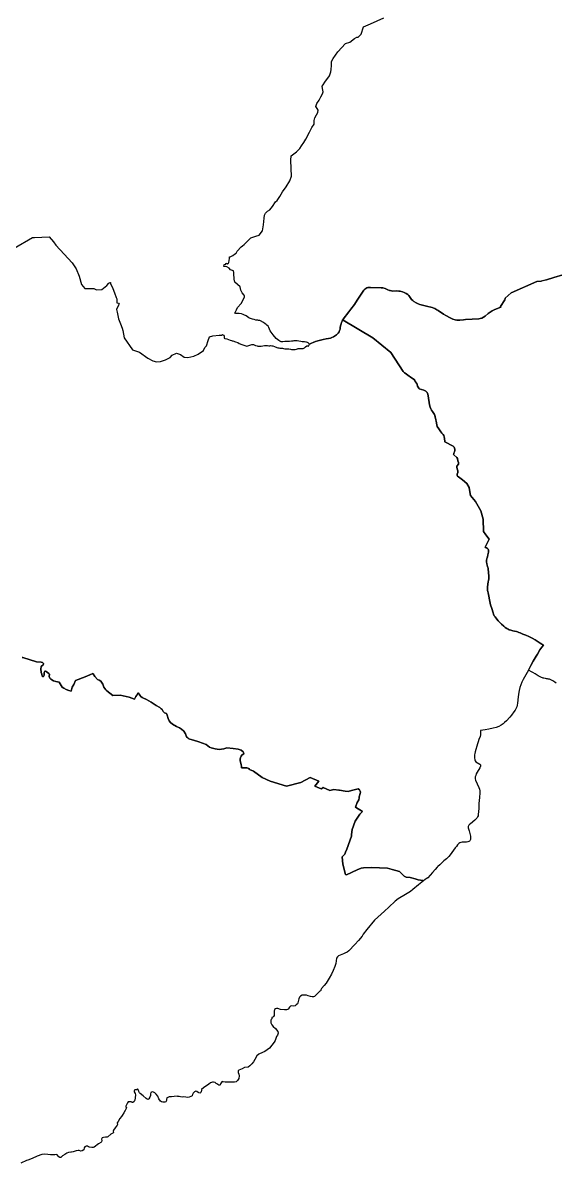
# Model space of a CAD drawing. Header units: metres. Extents: x 245125 to 394351, y 270578 to 4233311.
# Drawn here: x 294904 to 297897, y 4160381 to 4166793 of the extents above; entities that cross this region are included whole.
import ezdxf
from ezdxf.lldxf.tags import DXFTag

# ---------------------------------------------------------------- set-up
doc = ezdxf.new("R2010")
doc.units = ezdxf.units.M
doc.layers.add('ASTOTA', color=7, linetype='Continuous')
tags = doc.linetypes.add('HIDDEN', pattern=[0.375, 0.25, -0.125]).pattern_tags.tags
tags[6:7] = [DXFTag(74, 4), DXFTag(75, 0), DXFTag(340, '0'), DXFTag(46, 1.0), DXFTag(50, 0.0), DXFTag(44, 0.0), DXFTag(45, 0.0)]
tags[4:5] = [DXFTag(74, 4), DXFTag(75, 0), DXFTag(340, '0'), DXFTag(46, 1.0), DXFTag(50, 0.0), DXFTag(44, 0.0), DXFTag(45, 0.0)]

msp = doc.modelspace()

# ---------------------------------------------------------------- linework, layer by layer
at = {"layer": 'ASTOTA', "color": 253, "linetype": 'HIDDEN', "ltscale": 300}
for points in [[(297939, 4165374.9), (297889, 4165360.7), (297847.7, 4165348), (297817.3, 4165340.2), (297793.9, 4165338.3), (297649.9, 4165274.3), (297615, 4165244.3), (297613.8, 4165234.7), (297588.8, 4165197.3), (297590.5, 4165193.2), (297566.2, 4165184.3), (297552.8, 4165179.1), (297543, 4165174), (297531.1, 4165166.5), (297520.2, 4165158.8), (297502.3, 4165144.2), (297483.5, 4165132.7), (297474.8, 4165129.3), (297467.9, 4165127.9), (297391.4, 4165123.9), (297381.4, 4165123.5), (297360.6, 4165120.7), (297350.8, 4165119.9), (297343.2, 4165120.3), (297333.8, 4165122.2), (297321.7, 4165126.2), (297307, 4165133), (297282.6, 4165147.6), (297269, 4165155.1), (297260.5, 4165159.6), (297251.2, 4165166.1), (297239.2, 4165174.8), (297231.6, 4165179.6), (297226.3, 4165182.9), (297220.7, 4165186), (297214.4, 4165188.3), (297204.2, 4165191.5), (297172.6, 4165199.9), (297151.1, 4165205.6), (297135.1, 4165209.6), (297125.9, 4165213), (297115.4, 4165218.2), (297102.3, 4165226), (297096, 4165230.9), (297088.6, 4165237.8), (297084.5, 4165242.6), (297074.1, 4165258.6), (297067.7, 4165264.7), (297058.8, 4165271.6), (297047.8, 4165276.8), (297038.5, 4165280.1), (297025.3, 4165283.1), (297016.8, 4165284.4), (297007.2, 4165285), (296984.5, 4165284.5), (296976.9, 4165285.2), (296969.7, 4165286.7), (296964.4, 4165288.3), (296955.1, 4165291.6), (296940.3, 4165298), (296928.1, 4165301.8), (296917.4, 4165303), (296858.4, 4165305), (296851, 4165304.7), (296843.1, 4165303.6), (296837.1, 4165301.7), (296831.6, 4165299.1), (296825.7, 4165294.7), (296820.5, 4165290.2), (296791.1, 4165244.2), (296784, 4165234.1), (296767.5, 4165208.8), (296748.4, 4165182.9), (296736.8, 4165167.7), (296704.8, 4165127), (296701.4, 4165121.9), (296698.4, 4165115.5), (296695.6, 4165107.9), (296693.2, 4165099.9), (296691.3, 4165093.8), (296690.1, 4165088.9), (296688.5, 4165078.7), (296686.9, 4165070), (296684.6, 4165061.9), (296681.2, 4165054.5), (296677.2, 4165048.4), (296673, 4165043.9), (296668, 4165038.9), (296661, 4165033.9), (296650.8, 4165027.9), (296641.4, 4165023.1), (296632.6, 4165019.6), (296622.2, 4165017.3), (296608.8, 4165015), (296591.8, 4165011.9), (296576.5, 4165008.7), (296562.2, 4165004.7), (296548.6, 4165000.2), (296535.3, 4164995.3), (296526.7, 4164991.8), (296516, 4164985.4), (296513.8, 4164988.3), (296510.4, 4164990.8), (296507.7, 4164992.7), (296504.4, 4164994.4), (296499, 4164996.2), (296494, 4164997), (296486.6, 4164998.4), (296474.2, 4164999.8), (296466.7, 4165000.9), (296455.4, 4165002.9), (296445.8, 4165004.4), (296438.8, 4165005), (296432.5, 4165005.3), (296428, 4165004.7), (296422.5, 4165003.6), (296414.7, 4165002.4), (296402, 4165001.2), (296394.7, 4165000.8), (296387, 4165000.7), (296376.5, 4165000.4), (296365.1, 4164999.1), (296358.3, 4164999), (296355.7, 4164999.4), (296352.5, 4165000.3), (296349.1, 4165002.1), (296342, 4165006.6), (296327.8, 4165017.9), (296310.2, 4165038.6), (296304.7, 4165046.3), (296295, 4165061.3), (296286.1, 4165079.8), (296282.3, 4165086.2), (296276.3, 4165092.5), (296271.1, 4165097.1), (296266.1, 4165101), (296256.4, 4165107.6), (296239.8, 4165116.6), (296235.6, 4165118.2), (296232.3, 4165118.9), (296228.9, 4165119.4), (296224.1, 4165120.2), (296213.3, 4165121.6), (296203.4, 4165123.7), (296195, 4165125.8), (296189.5, 4165127.6), (296183.2, 4165129.7), (296178.8, 4165131.5), (296174.8, 4165133.7), (296159.4, 4165144.5), (296154.9, 4165147.3), (296150.3, 4165149.6), (296142.8, 4165152.7), (296133.3, 4165156.4), (296119.3, 4165159.1), (296101.9, 4165157.7), (296094.9, 4165159.8), (296096.1, 4165162.3), (296096.6, 4165163.3), (296104.3, 4165179.5), (296110.5, 4165192.4), (296130.9, 4165214.6), (296144.2, 4165238.8), (296150.6, 4165251.9), (296150.8, 4165257.3), (296147.2, 4165261.2), (296136.7, 4165275.2), (296129.1, 4165289.1), (296125.1, 4165307.3), (296095.2, 4165333.7), (296092.2, 4165350.6), (296089.5, 4165383.4), (296089.1, 4165388), (296087.6, 4165398), (296070.8, 4165403.1), (296064, 4165413.2), (296050.4, 4165420.8), (296033.2, 4165423.2), (296036.2, 4165432.9), (296042.7, 4165434.6), (296046.4, 4165439.4), (296049.8, 4165440.6), (296051.3, 4165438.5), (296053.8, 4165438), (296057, 4165438.4), (296059.7, 4165441.5), (296061.2, 4165445.7), (296063.4, 4165456.4), (296065.6, 4165468.2), (296065.9, 4165477.2), (296069.4, 4165477.1), (296084.1, 4165484), (296093, 4165492.4), (296103.5, 4165496.6), (296108.8, 4165509.4), (296130.5, 4165532.2), (296139.2, 4165539.5), (296147.9, 4165546.7), (296185.2, 4165583.4), (296214, 4165593.8), (296232.3, 4165599.1), (296251.9, 4165622.8), (296256.4, 4165657.3), (296261.2, 4165694.9), (296262.5, 4165710.4), (296267.1, 4165722.3), (296279.8, 4165732.8), (296293, 4165740.4), (296307.5, 4165759.5), (296323.7, 4165785.7), (296332.9, 4165793.6), (296348.6, 4165815.3), (296362.7, 4165842.6), (296383.9, 4165870.6), (296404.3, 4165903.4), (296413.4, 4165929.6), (296412.8, 4165972.8), (296410, 4166019.8), (296412.8, 4166045.5), (296442.4, 4166067), (296460.2, 4166086.3), (296470.9, 4166101.3), (296484.1, 4166119.3), (296495.4, 4166139), (296516.2, 4166177.9), (296529.3, 4166204.3), (296542.3, 4166223.2), (296541, 4166243.1), (296545.3, 4166258), (296555, 4166275.8), (296561.5, 4166287.8), (296564.1, 4166301.3), (296557.9, 4166311.4), (296550.7, 4166321.5), (296556.9, 4166338.5), (296570.4, 4166357), (296578.9, 4166377.2), (296587.5, 4166392.7), (296592.4, 4166405.4), (296587.6, 4166422.7), (296587.2, 4166436.4), (296592.3, 4166444.2), (296601.4, 4166459.4), (296627, 4166494), (296635, 4166516), (296637.7, 4166530), (296639, 4166552.6), (296639.9, 4166574.2), (296647.5, 4166592.2), (296674.5, 4166629.7), (296717, 4166675.5), (296742.5, 4166684), (296767.4, 4166705), (296781.7, 4166711.5), (296789.8, 4166711.2), (296806, 4166728), (296819.6, 4166769.4), (296858.4, 4166787.3), (296934.1, 4166820.3)], [(294854.8, 4165525.9), (294957.4, 4165585.4), (294970, 4165585.8), (295051, 4165588.9), (295076.1, 4165560.3), (295088.5, 4165542.2), (295135.9, 4165492.5), (295182, 4165442.3), (295203.1, 4165409.9), (295221, 4165367.5), (295232.7, 4165322.1), (295253.2, 4165299.2), (295303.3, 4165298.1), (295317.5, 4165292.2), (295348.5, 4165293.2), (295375.9, 4165316.3), (295387.3, 4165328.9), (295394.9, 4165332.2), (295396.9, 4165332.1), (295396.9, 4165331.5), (295397, 4165327.2), (295408.8, 4165299.3), (295418.8, 4165274.5), (295428.4, 4165248.6), (295431.3, 4165240.6), (295432.8, 4165230.6), (295432.8, 4165225.4), (295432, 4165219), (295434, 4165218.4), (295442, 4165216.1), (295445.3, 4165211.4), (295445.9, 4165210.8), (295444.3, 4165209.5), (295429.6, 4165180), (295433.3, 4165166.7), (295441.1, 4165128.5), (295452.8, 4165099.4), (295462.8, 4165075.9), (295465.9, 4165062.5), (295472.8, 4165021.9), (295520.6, 4164954.6), (295560.5, 4164941.5), (295607.4, 4164907.8), (295634.3, 4164892.4), (295654.5, 4164886.9), (295677.6, 4164888.7), (295706, 4164896.9), (295731.2, 4164911.2), (295743.9, 4164924.6), (295768, 4164935.5), (295789.3, 4164927.4), (295810.4, 4164913.7), (295832, 4164911.2), (295864.2, 4164918.2), (295890, 4164929.8), (295919.5, 4164950.1), (295927, 4164966.5), (295935.7, 4164976.6), (295946.3, 4165007.1), (295952.6, 4165027.1), (295972.2, 4165032.9), (296008.2, 4165035.6), (296021.3, 4165035.9), (296025.9, 4165040), (296028.9, 4165038.6), (296033.4, 4165036.5), (296033, 4165034.3), (296034.7, 4165033), (296035.9, 4165029.6), (296035.2, 4165025.7), (296035.2, 4165020.5), (296038.6, 4165018), (296049.9, 4165016.4), (296059.7, 4165012), (296068.9, 4165007.6), (296076, 4165006.4), (296080.6, 4165005), (296084, 4165004), (296100, 4164999.3), (296111.8, 4164995.6), (296120.4, 4164989.6), (296134.9, 4164983.2), (296151, 4164978.3), (296163.8, 4164975.5), (296174.8, 4164978.5), (296180.5, 4164980.7), (296186.3, 4164982.4), (296191.2, 4164983.5), (296195.2, 4164983.8), (296199.7, 4164983.4), (296203.6, 4164982.5), (296207.3, 4164981.1), (296211.7, 4164979), (296220.8, 4164975.8), (296224.2, 4164974.7), (296228.5, 4164973.9), (296234.7, 4164974), (296243.8, 4164975.3), (296252.5, 4164976), (296262, 4164978.2), (296267.3, 4164978.8), (296272.7, 4164978.8), (296278.9, 4164978.3), (296287, 4164977.2), (296291.9, 4164977.2), (296297, 4164977.6), (296303, 4164977.2), (296310.1, 4164975.7), (296319.3, 4164972.5), (296331.3, 4164968), (296337.4, 4164965.6), (296342.7, 4164964.4), (296348.6, 4164963.3), (296356.9, 4164962.8), (296364.2, 4164962.7), (296368.5, 4164962.2), (296377.1, 4164960.5), (296381, 4164960.1), (296390.2, 4164959.8), (296400, 4164959.1), (296407.8, 4164957.9), (296414.9, 4164956.4), (296418.9, 4164955.5), (296422.8, 4164955), (296426.9, 4164955.5), (296435.2, 4164956.6), (296442.4, 4164958.6), (296447.2, 4164960.1), (296451.7, 4164961.4), (296456.5, 4164961.5), (296470.5, 4164961.5), (296475, 4164961.6), (296479.2, 4164962.2), (296482.9, 4164964.2), (296486.5, 4164966.1), (296493.4, 4164970.9), (296500.2, 4164976.1), (296502.5, 4164977.4), (296506.2, 4164976.4), (296509.1, 4164975.4), (296513.5, 4164982.6), (296516, 4164985.4), (296526.7, 4164991.8), (296535.3, 4164995.3), (296548.6, 4165000.2), (296562.2, 4165004.7), (296576.5, 4165008.7), (296591.8, 4165011.9), (296608.8, 4165015), (296622.2, 4165017.3), (296632.6, 4165019.6), (296641.4, 4165023.1), (296650.8, 4165027.9), (296661, 4165033.9), (296668, 4165038.9), (296673, 4165043.9), (296677.2, 4165048.4), (296681.2, 4165054.5), (296684.6, 4165061.9), (296686.9, 4165070), (296688.5, 4165078.7), (296690.1, 4165088.9), (296691.3, 4165093.8), (296693.2, 4165099.9), (296695.6, 4165107.9), (296698.4, 4165115.5), (296701.4, 4165121.9), (296704.7, 4165120), (296871.8, 4165021.5), (296971.9, 4164939.6), (297042.1, 4164831.4), (297049.9, 4164824.3), (297058.2, 4164818.6), (297060.3, 4164817.1), (297068.3, 4164812.5), (297088.7, 4164797.4), (297103, 4164787.3), (297106.8, 4164782.2), (297109.8, 4164776.7), (297118.2, 4164764.9), (297120.2, 4164761.5), (297120.7, 4164759), (297121.2, 4164755.5), (297121.9, 4164752.6), (297123.1, 4164749.7), (297125.9, 4164745), (297129.8, 4164739.4), (297130.2, 4164737.3), (297130.6, 4164735.8), (297131.7, 4164735.5), (297158.2, 4164727.1), (297169.8, 4164721.2), (297177.1, 4164714.3), (297181, 4164705.7), (297182.3, 4164695.7), (297190.5, 4164645), (297193.6, 4164631.5), (297197.1, 4164621.4), (297200.8, 4164614.3), (297207.2, 4164607.2), (297217.8, 4164589.9), (297219.3, 4164586.1), (297222.4, 4164578), (297226.3, 4164560.3), (297227.4, 4164552.5), (297230.3, 4164532.4), (297233.6, 4164522.4), (297241.7, 4164510.2), (297254.3, 4164492.6), (297258.9, 4164486.1), (297263.9, 4164481.4), (297267.3, 4164477.3), (297269.8, 4164472.1), (297272.2, 4164464.6), (297274.3, 4164454.8), (297275.3, 4164439), (297276.5, 4164437), (297322.2, 4164412.6), (297324.9, 4164411.2), (297328.7, 4164406.3), (297330.7, 4164401.2), (297332.2, 4164395.5), (297332.5, 4164388.6), (297331, 4164381.4), (297329.3, 4164376.3), (297327.6, 4164372.5), (297326, 4164368.9), (297325.6, 4164366.5), (297326.6, 4164363.3), (297344, 4164348.5), (297347, 4164342.8), (297349.5, 4164330.9), (297353.4, 4164320.7), (297353.8, 4164315.7), (297352.2, 4164311.4), (297343.9, 4164299.2), (297342.8, 4164293.5), (297344.6, 4164285.8), (297350, 4164273), (297349.9, 4164264.1), (297345.1, 4164254.5), (297344.6, 4164249), (297347.2, 4164242.9), (297353, 4164239.1), (297376.1, 4164223.9), (297400.6, 4164201.9), (297413.4, 4164180), (297416, 4164155.8), (297420.2, 4164135.7), (297448.2, 4164100.5), (297479.1, 4164049.7), (297491.9, 4164002.9), (297493.2, 4163932.3), (297505.8, 4163913.4), (297526.2, 4163888.9), (297503.6, 4163845.5), (297503.2, 4163844.5), (297502.7, 4163843.4), (297509.9, 4163840.4), (297516.1, 4163836.7), (297519, 4163834.2), (297521, 4163830.4), (297521.7, 4163826.8), (297521.9, 4163823.6), (297521.3, 4163816.9), (297518.7, 4163801.3), (297515.9, 4163791), (297513.9, 4163784), (297513, 4163780.6), (297512, 4163776.7), (297511.2, 4163772.5), (297511, 4163770.3), (297510.8, 4163765.3), (297510.9, 4163760.7), (297511.2, 4163758), (297511.6, 4163755), (297512.9, 4163750.4), (297514.6, 4163743.6), (297516.6, 4163736.5), (297518.1, 4163730.5), (297519.1, 4163725.7), (297520.6, 4163718.1), (297521.6, 4163708.5), (297522.4, 4163698.6), (297522.9, 4163684.7), (297523.1, 4163672.4), (297522.9, 4163665), (297522.2, 4163658.6), (297520.5, 4163648.2), (297518.5, 4163637.8), (297517.1, 4163631.6), (297516.4, 4163626.1), (297515.8, 4163619.9), (297515.8, 4163615.4), (297516.2, 4163610.7), (297516.9, 4163601.9), (297517.7, 4163596.1), (297519.1, 4163587.5), (297531.6, 4163530.4), (297533.7, 4163520.4), (297539.8, 4163500.1), (297547.5, 4163474.9), (297550.6, 4163467.4), (297554.3, 4163459.1), (297558.8, 4163452.7), (297567.7, 4163440.1), (297576.8, 4163430), (297586.9, 4163419.5), (297595.5, 4163411.1), (297607, 4163400.9), (297616, 4163393.6), (297624, 4163388.2), (297632, 4163383.6), (297638.2, 4163380.7), (297647.3, 4163377.7), (297658.5, 4163375), (297668.2, 4163372.7), (297678.3, 4163369.8), (297684.3, 4163367.9), (297691.7, 4163365.5), (297699.7, 4163362.7), (297707.1, 4163359.6), (297715.4, 4163356), (297731.2, 4163349.1), (297748.4, 4163341.7), (297766.8, 4163332.2), (297783.5, 4163323.1), (297801.5, 4163312.4), (297812.1, 4163305.8), (297821.2, 4163299.8), (297826.5, 4163296.1), (297830.2, 4163293.6), (297821.4, 4163282.3), (297810.8, 4163267), (297796.4, 4163243.7), (297788.9, 4163230.9), (297773.3, 4163203.6), (297759.2, 4163178.8), (297745.8, 4163153.8), (297723.1, 4163113.5), (297715.7, 4163100.1), (297708.8, 4163085.1), (297702.7, 4163070.5), (297697.6, 4163055.9), (297693.7, 4163039.7), (297691.5, 4163030.3), (297689.8, 4163016.5), (297688.2, 4163002.3), (297685.1, 4162967.8), (297682.8, 4162955.9), (297680.2, 4162946.1), (297677.7, 4162939.6), (297671, 4162927.6), (297664.1, 4162918.2), (297650.5, 4162900.1), (297641.4, 4162889.4), (297622, 4162868.9), (297612.5, 4162858.8), (297603.2, 4162851.4), (297592.3, 4162844.7), (297579.3, 4162837.3), (297564.1, 4162831.3), (297547.6, 4162827), (297524.4, 4162821.5), (297503.8, 4162818), (297477, 4162814.8), (297477.1, 4162809.9), (297477.1, 4162798.2), (297476.6, 4162790.2), (297473.9, 4162780), (297467.6, 4162764), (297463, 4162750.4), (297459.2, 4162739.5), (297446.2, 4162693.3), (297444.1, 4162684.8), (297443, 4162677.4), (297442.8, 4162659.4), (297444, 4162649.4), (297446.5, 4162642.6), (297450.7, 4162636.9), (297473.1, 4162624.5), (297476.5, 4162620.3), (297477.3, 4162617), (297476.9, 4162613), (297472.6, 4162604.4), (297457.4, 4162579.7), (297453.1, 4162570.7), (297449.5, 4162561.2), (297447.4, 4162553.3), (297446.6, 4162547.2), (297447.1, 4162541.3), (297448.4, 4162534.8), (297467.7, 4162493), (297470.6, 4162483.9), (297472.3, 4162475.5), (297472.9, 4162463.8), (297470.8, 4162437.3), (297468.9, 4162419.9), (297467.5, 4162403), (297466.6, 4162375.2), (297463.6, 4162341.8), (297462.6, 4162335), (297460.4, 4162328.8), (297456.1, 4162321.8), (297451.8, 4162316.4), (297444.7, 4162309.3), (297420, 4162290.1), (297415.5, 4162286.1), (297411.6, 4162282.1), (297409.1, 4162278), (297407.8, 4162274.6), (297407.3, 4162271.3), (297407.2, 4162267.2), (297408.5, 4162261.4), (297412.4, 4162249.2), (297418.6, 4162227.8), (297419.7, 4162220.2), (297420.6, 4162206.7), (297420.3, 4162201.4), (297419.3, 4162197.5), (297417.3, 4162194.1), (297414.5, 4162191.4), (297410.3, 4162189.2), (297405, 4162187.8), (297398.3, 4162186.7), (297388.6, 4162186.1), (297373.3, 4162185.5), (297366.3, 4162184), (297360.9, 4162182), (297355.1, 4162178.6), (297347.2, 4162170.8), (297340.9, 4162162), (297334.4, 4162153.8), (297316, 4162127.4), (297305.3, 4162114.2), (297298.5, 4162105.5), (297292.4, 4162099.6), (297285.5, 4162093), (297277.1, 4162087), (297270.4, 4162081.9), (297248.5, 4162059.2), (297237.4, 4162050.1), (297232.3, 4162045), (297222.1, 4162032.4), (297207.7, 4162016), (297194.1, 4162000.7), (297180.5, 4161985.6), (297172.1, 4161979.1), (297165.2, 4161975.4), (297156.5, 4161969.4), (297153.2, 4161970), (297125.6, 4161974.5), (297108.5, 4161980.6), (297081.3, 4161987.5), (297058, 4161989), (297047.8, 4161995), (297022, 4162022), (296980.4, 4162033.3), (296953.6, 4162040.6), (296863.7, 4162043.1), (296818.9, 4162041.1), (296806.5, 4162040.6), (296782.5, 4162031.1), (296722.9, 4162001.8), (296717.6, 4162004.1), (296702.8, 4162062.5), (296698.1, 4162103.5), (296714.3, 4162118.4), (296718.6, 4162129.6), (296725.3, 4162147.3), (296751.9, 4162219.3), (296752.3, 4162229.5), (296754.8, 4162258.2), (296772.8, 4162303.3), (296798.4, 4162344), (296813.2, 4162359.1), (296774.1, 4162382.7), (296783.3, 4162408.4), (296792.8, 4162424.9), (296794, 4162435.6), (296794.7, 4162441.1), (296800.6, 4162459.2), (296802, 4162468), (296801, 4162473.1), (296795.6, 4162479.6), (296789.3, 4162486.9), (296751.6, 4162476.2), (296733.6, 4162471.1), (296715, 4162472.3), (296684.8, 4162478.5), (296681.1, 4162478.8), (296652.6, 4162481.6), (296629.1, 4162476.2), (296592.3, 4162493.4), (296583, 4162486.7), (296571.2, 4162490.3), (296545.7, 4162500.5), (296567.3, 4162528.2), (296519.2, 4162549.8), (296465.9, 4162522.4), (296386.5, 4162501.6), (296294.2, 4162529.2), (296249, 4162550.1), (296201.2, 4162585.3), (296177.4, 4162595.1), (296173.8, 4162600.1), (296169.3, 4162602.6), (296163.4, 4162603.7), (296150.8, 4162604), (296138.7, 4162603.9), (296133.8, 4162603.9), (296133.5, 4162610.9), (296131.5, 4162623.4), (296127.8, 4162636.7), (296125.9, 4162645.8), (296125.9, 4162653.2), (296127.4, 4162661.7), (296130.7, 4162669.2), (296135.3, 4162675.7), (296142.5, 4162681.3), (296147.7, 4162683.8), (296146.1, 4162687.3), (296142.8, 4162694.2), (296131.2, 4162703.4), (296114.1, 4162708.3), (296085.7, 4162713.6), (296050.3, 4162717.2), (296034, 4162711.6), (296020.9, 4162708.4), (296007.6, 4162707.4), (295985.7, 4162710), (295963.3, 4162715.8), (295954, 4162720.1), (295935.3, 4162734.4), (295914.6, 4162743.2), (295893.3, 4162750.4), (295863, 4162759), (295842.7, 4162764.9), (295836.8, 4162767.2), (295831, 4162772.4), (295824.6, 4162778.2), (295817.5, 4162795.3), (295808, 4162810.4), (295795.2, 4162820.8), (295784.8, 4162828.6), (295768.1, 4162836.2), (295745.5, 4162849.9), (295734.2, 4162858.6), (295726.2, 4162868.7), (295721.2, 4162882.3), (295715.1, 4162899.7), (295711.7, 4162909.3), (295700.1, 4162913.3), (295692.2, 4162920.9), (295686.2, 4162931.3), (295682.1, 4162935), (295674.2, 4162942.4), (295654, 4162955.2), (295625.5, 4162974), (295599.3, 4162987.7), (295590.8, 4162991.1), (295586.1, 4162993.9), (295575.5, 4162998.8), (295566.8, 4163005.2), (295560.6, 4163013.3), (295552.4, 4163025.1), (295544.3, 4163012.8), (295538.7, 4163004.7), (295532.4, 4162989.4), (295501, 4163001), (295451.1, 4163011.9), (295410.3, 4163011.1), (295392.4, 4163024.1), (295375.2, 4163036.5), (295369.5, 4163042.9), (295364.3, 4163050.1), (295358.8, 4163057.9), (295353.3, 4163074.1), (295346.6, 4163085.8), (295342, 4163091.6), (295333, 4163096.1), (295323.8, 4163100.6), (295308.9, 4163116.7), (295299, 4163131.7), (295297.4, 4163134.1), (295279.5, 4163126.8), (295253.8, 4163116.3), (295200.5, 4163094.1), (295190.2, 4163072.2), (295181.1, 4163057.1), (295174.7, 4163034.3), (295162.4, 4163038.4), (295148.2, 4163044.6), (295133.9, 4163051.4), (295124.1, 4163056.9), (295108, 4163085.2), (295089.1, 4163089.5), (295075.9, 4163093), (295061.6, 4163103.4), (295055.6, 4163109), (295052.7, 4163118.4), (295053.9, 4163130.3), (295049, 4163134.1), (295035, 4163144.9), (295030.5, 4163147.7), (295027, 4163146.8), (295023.7, 4163139.5), (295023.7, 4163132.3), (295023.3, 4163124.3), (295019.8, 4163118.1), (295015, 4163117.7), (295012.6, 4163119.7), (295010.9, 4163129.9), (295006.9, 4163139.5), (295006.5, 4163142.2), (295004.1, 4163159.6), (295007.3, 4163173.2), (295018.9, 4163183.7), (295020.5, 4163187.7), (295020.1, 4163191.3), (295014.5, 4163195.7), (295006.1, 4163197.3), (294980.9, 4163199.9), (294904, 4163223.7), (294899.1, 4163225.2)], [(297902.5, 4163079.6), (297894.7, 4163084.8), (297882.9, 4163093), (297876.3, 4163096.8), (297871.5, 4163099.1), (297868.2, 4163100.4), (297864.3, 4163101.7), (297860.7, 4163102.4), (297857.5, 4163103.1), (297853, 4163103.8), (297847.9, 4163104.7), (297841.8, 4163105.9), (297833.6, 4163107.6), (297829.5, 4163108.6), (297825.6, 4163109.8), (297819.8, 4163111.8), (297811.9, 4163115.3), (297807.5, 4163117.7), (297800.5, 4163121.6), (297784, 4163131.9), (297770.4, 4163140.1), (297763.9, 4163143.4), (297749.8, 4163151.9), (297745.8, 4163153.8), (297759.2, 4163178.8), (297773.3, 4163203.6), (297788.9, 4163230.9), (297796.4, 4163243.7), (297810.8, 4163267), (297821.4, 4163282.3), (297830.2, 4163293.6), (297828.3, 4163294.9), (297826.5, 4163296.1), (297821.2, 4163299.8), (297812.1, 4163305.8), (297801.5, 4163312.4), (297783.5, 4163323.1), (297766.8, 4163332.2), (297748.4, 4163341.7), (297731.2, 4163349.1), (297715.4, 4163356), (297707.1, 4163359.6), (297699.7, 4163362.7), (297691.7, 4163365.5), (297684.3, 4163367.9), (297678.3, 4163369.8), (297668.2, 4163372.7), (297658.5, 4163375), (297647.3, 4163377.7), (297638.2, 4163380.7), (297632, 4163383.6), (297624, 4163388.2), (297616, 4163393.6), (297607, 4163400.9), (297595.5, 4163411.1), (297586.9, 4163419.5), (297576.8, 4163430), (297567.7, 4163440.1), (297558.8, 4163452.7), (297554.3, 4163459.1), (297550.6, 4163467.4), (297547.5, 4163474.9), (297539.8, 4163500.1), (297533.7, 4163520.4), (297531.6, 4163530.4), (297519.1, 4163587.5), (297517.7, 4163596.1), (297516.9, 4163601.9), (297516.2, 4163610.7), (297515.8, 4163615.4), (297515.8, 4163619.9), (297516.4, 4163626.1), (297517.1, 4163631.6), (297518.5, 4163637.8), (297520.5, 4163648.2), (297522.2, 4163658.6), (297522.9, 4163665), (297523.1, 4163672.4), (297522.9, 4163684.7), (297522.4, 4163698.6), (297521.6, 4163708.5), (297520.6, 4163718.1), (297519.1, 4163725.7), (297518.1, 4163730.5), (297516.6, 4163736.5), (297514.6, 4163743.6), (297512.9, 4163750.4), (297511.6, 4163755), (297511.2, 4163758), (297510.9, 4163760.7), (297510.8, 4163765.3), (297511, 4163770.3), (297511.2, 4163772.5), (297512, 4163776.7), (297513, 4163780.6), (297513.9, 4163784), (297515.9, 4163791), (297518.7, 4163801.3), (297521.3, 4163816.9), (297521.9, 4163823.6), (297521.7, 4163826.8), (297521, 4163830.4), (297519, 4163834.2), (297516.1, 4163836.7), (297509.9, 4163840.4), (297502.7, 4163843.4), (297503.2, 4163844.5), (297503.6, 4163845.5), (297526.2, 4163888.9), (297505.8, 4163913.4), (297493.2, 4163932.3), (297491.9, 4164002.9), (297479.1, 4164049.7), (297448.2, 4164100.5), (297420.2, 4164135.7), (297416, 4164155.8), (297413.4, 4164180), (297400.6, 4164201.9), (297376.1, 4164223.9), (297353, 4164239.1), (297347.2, 4164242.9), (297344.6, 4164249), (297345.1, 4164254.5), (297349.9, 4164264.1), (297350, 4164273), (297344.6, 4164285.8), (297342.8, 4164293.5), (297343.9, 4164299.2), (297352.2, 4164311.4), (297353.8, 4164315.7), (297353.4, 4164320.7), (297349.5, 4164330.9), (297347, 4164342.8), (297344, 4164348.5), (297326.6, 4164363.3), (297325.6, 4164366.5), (297326, 4164368.9), (297327.6, 4164372.5), (297329.3, 4164376.3), (297331, 4164381.4), (297332.5, 4164388.6), (297332.2, 4164395.5), (297330.7, 4164401.2), (297328.7, 4164406.3), (297324.9, 4164411.2), (297322.2, 4164412.6), (297276.5, 4164437), (297275.3, 4164439), (297274.3, 4164454.8), (297272.2, 4164464.6), (297269.8, 4164472.1), (297267.3, 4164477.3), (297263.9, 4164481.4), (297258.9, 4164486.1), (297254.3, 4164492.6), (297241.7, 4164510.2), (297233.6, 4164522.4), (297230.3, 4164532.4), (297227.4, 4164552.5), (297226.3, 4164560.3), (297222.4, 4164578), (297217.8, 4164589.9), (297207.2, 4164607.2), (297200.8, 4164614.3), (297197.1, 4164621.4), (297193.6, 4164631.5), (297190.5, 4164645), (297182.3, 4164695.7), (297181, 4164705.7), (297177.1, 4164714.3), (297169.8, 4164721.2), (297158.2, 4164727.1), (297131.7, 4164735.5), (297130.6, 4164735.8), (297130.2, 4164737.3), (297129.8, 4164739.4), (297125.9, 4164745), (297123.1, 4164749.7), (297121.9, 4164752.6), (297121.2, 4164755.5), (297120.7, 4164759), (297120.2, 4164761.5), (297118.2, 4164764.9), (297109.8, 4164776.7), (297106.8, 4164782.2), (297103, 4164787.3), (297088.7, 4164797.4), (297068.3, 4164812.5), (297060.3, 4164817.1), (297058.2, 4164818.6), (297049.9, 4164824.3), (297042.1, 4164831.4), (296971.9, 4164939.6), (296871.8, 4165021.5), (296704.7, 4165120), (296701.4, 4165121.9), (296704.8, 4165127), (296736.8, 4165167.7), (296748.4, 4165182.9), (296767.5, 4165208.8), (296784, 4165234.1), (296791.1, 4165244.2), (296820.5, 4165290.2), (296825.7, 4165294.7), (296831.6, 4165299.1), (296837.1, 4165301.7), (296843.1, 4165303.6), (296851, 4165304.7), (296858.4, 4165305), (296917.4, 4165303), (296928.1, 4165301.8), (296940.3, 4165298), (296955.1, 4165291.6), (296964.4, 4165288.3), (296969.7, 4165286.7), (296976.9, 4165285.2), (296984.5, 4165284.5), (297007.2, 4165285), (297016.8, 4165284.4), (297025.3, 4165283.1), (297038.5, 4165280.1), (297047.8, 4165276.8), (297058.8, 4165271.6), (297067.7, 4165264.7), (297074.1, 4165258.6), (297084.5, 4165242.6), (297088.6, 4165237.8), (297096, 4165230.9), (297102.3, 4165226), (297115.4, 4165218.2), (297125.9, 4165213), (297135.1, 4165209.6), (297151.1, 4165205.6), (297172.6, 4165199.9), (297204.2, 4165191.5), (297214.4, 4165188.3), (297220.7, 4165186), (297226.3, 4165182.9), (297231.6, 4165179.6), (297239.2, 4165174.8), (297251.2, 4165166.1), (297260.5, 4165159.6), (297269, 4165155.1), (297282.6, 4165147.6), (297307, 4165133), (297321.7, 4165126.2), (297333.8, 4165122.2), (297343.2, 4165120.3), (297350.8, 4165119.9), (297360.6, 4165120.7), (297381.4, 4165123.5), (297391.4, 4165123.9), (297467.9, 4165127.9), (297474.8, 4165129.3), (297483.5, 4165132.7), (297502.3, 4165144.2), (297520.2, 4165158.8), (297531.1, 4165166.5), (297543, 4165174), (297552.8, 4165179.1), (297566.2, 4165184.3), (297590.5, 4165193.2), (297588.8, 4165197.3), (297613.8, 4165234.7), (297614.7, 4165242.2), (297615, 4165244.3), (297649.9, 4165274.3), (297793.9, 4165338.3), (297817.3, 4165340.2), (297822.1, 4165341.5), (297843.7, 4165347), (297847.7, 4165348), (297889, 4165360.7), (297939, 4165374.9)], [(294899.1, 4163225.2), (294904, 4163223.7), (294980.9, 4163199.9), (295006.1, 4163197.3), (295014.5, 4163195.7), (295020.1, 4163191.3), (295020.5, 4163187.7), (295018.9, 4163183.7), (295007.3, 4163173.2), (295004.1, 4163159.6), (295006.5, 4163142.2), (295006.9, 4163139.5), (295010.9, 4163129.9), (295012.6, 4163119.7), (295015, 4163117.7), (295019.8, 4163118.1), (295023.3, 4163124.3), (295023.7, 4163132.3), (295023.7, 4163139.5), (295027, 4163146.8), (295030.5, 4163147.7), (295035, 4163144.9), (295049, 4163134.1), (295053.9, 4163130.3), (295052.7, 4163118.4), (295055.6, 4163109), (295061.6, 4163103.4), (295075.9, 4163093), (295089.1, 4163089.5), (295108, 4163085.2), (295124.1, 4163056.9), (295133.9, 4163051.4), (295148.2, 4163044.6), (295162.4, 4163038.4), (295174.7, 4163034.3), (295181.1, 4163057.1), (295190.2, 4163072.2), (295200.5, 4163094.1), (295253.8, 4163116.3), (295279.5, 4163126.8), (295297.4, 4163134.1), (295299, 4163131.7), (295308.9, 4163116.7), (295323.8, 4163100.6), (295333, 4163096.1), (295342, 4163091.6), (295346.6, 4163085.8), (295353.3, 4163074.1), (295358.8, 4163057.9), (295364.3, 4163050.1), (295369.5, 4163042.9), (295375.2, 4163036.5), (295392.4, 4163024.1), (295410.3, 4163011.1), (295451.1, 4163011.9), (295501, 4163001), (295532.4, 4162989.4), (295538.7, 4163004.7), (295544.3, 4163012.8), (295552.4, 4163025.1), (295560.6, 4163013.3), (295566.8, 4163005.2), (295575.5, 4162998.8), (295586.1, 4162993.9), (295590.8, 4162991.1), (295599.3, 4162987.7), (295625.5, 4162974), (295654, 4162955.2), (295674.2, 4162942.4), (295682.1, 4162935), (295686.2, 4162931.3), (295692.2, 4162920.9), (295700.1, 4162913.3), (295711.7, 4162909.3), (295715.1, 4162899.7), (295721.2, 4162882.3), (295726.2, 4162868.7), (295734.2, 4162858.6), (295745.5, 4162849.9), (295768.1, 4162836.2), (295784.8, 4162828.6), (295795.2, 4162820.8), (295808, 4162810.4), (295817.5, 4162795.3), (295824.6, 4162778.2), (295831, 4162772.4), (295836.8, 4162767.2), (295842.7, 4162764.9), (295863, 4162759), (295893.3, 4162750.4), (295914.6, 4162743.2), (295935.3, 4162734.4), (295954, 4162720.1), (295963.3, 4162715.8), (295985.7, 4162710), (296007.6, 4162707.4), (296020.9, 4162708.4), (296034, 4162711.6), (296050.3, 4162717.2), (296085.7, 4162713.6), (296114.1, 4162708.3), (296131.2, 4162703.4), (296142.8, 4162694.2), (296146.1, 4162687.3), (296147.7, 4162683.8), (296142.5, 4162681.3), (296135.3, 4162675.7), (296130.7, 4162669.2), (296127.4, 4162661.7), (296125.9, 4162653.2), (296125.9, 4162645.8), (296127.8, 4162636.7), (296131.5, 4162623.4), (296133.5, 4162610.9), (296133.8, 4162603.9), (296138.7, 4162603.9), (296150.8, 4162604), (296163.4, 4162603.7), (296169.3, 4162602.6), (296173.8, 4162600.1), (296177.4, 4162595.1), (296201.2, 4162585.3), (296249, 4162550.1), (296294.2, 4162529.2), (296386.5, 4162501.6), (296465.9, 4162522.4), (296519.2, 4162549.8), (296567.3, 4162528.2), (296545.7, 4162500.5), (296571.2, 4162490.3), (296583, 4162486.7), (296592.3, 4162493.4), (296629.1, 4162476.2), (296652.6, 4162481.6), (296681.1, 4162478.8), (296684.8, 4162478.5), (296715, 4162472.3), (296733.6, 4162471.1), (296751.6, 4162476.2), (296789.3, 4162486.9), (296795.6, 4162479.6), (296801, 4162473.1), (296802, 4162468), (296800.6, 4162459.2), (296794.7, 4162441.1), (296794, 4162435.6), (296792.8, 4162424.9), (296783.3, 4162408.4), (296774.1, 4162382.7), (296813.2, 4162359.1), (296798.4, 4162344), (296772.8, 4162303.3), (296754.8, 4162258.2), (296752.3, 4162229.5), (296751.9, 4162219.3), (296725.3, 4162147.3), (296718.6, 4162129.6), (296714.3, 4162118.4), (296698.1, 4162103.5), (296702.8, 4162062.5), (296717.6, 4162004.1), (296722.9, 4162001.8), (296782.5, 4162031.1), (296806.5, 4162040.6), (296818.9, 4162041.1), (296863.7, 4162043.1), (296953.6, 4162040.6), (296980.4, 4162033.3), (297022, 4162022), (297047.8, 4161995), (297058, 4161989), (297081.3, 4161987.5), (297108.5, 4161980.6), (297125.6, 4161974.5), (297153.2, 4161970), (297156.5, 4161969.4), (297127.3, 4161946.2), (297095.7, 4161919.4), (297082.9, 4161909.6), (297054.5, 4161892.3), (297014.1, 4161866.8), (296997.2, 4161854.5), (296961.3, 4161821.4), (296936.7, 4161798.3), (296880.2, 4161747.8), (296837.9, 4161694.6), (296817, 4161668.5), (296811.7, 4161658.5), (296790.1, 4161632.8), (296770.4, 4161611.3), (296736.6, 4161575.8), (296726.8, 4161568.6), (296713.5, 4161561.4), (296706, 4161558.8), (296678.5, 4161548), (296671.8, 4161542.4), (296666.9, 4161534.2), (296662.9, 4161504.3), (296657.8, 4161487.4), (296648.5, 4161464.5), (296639, 4161443.3), (296625.2, 4161422), (296608.4, 4161393.3), (296596.9, 4161379.7), (296582.1, 4161363.6), (296579.2, 4161355.9), (296579.4, 4161352.2), (296577.3, 4161351.2), (296572.8, 4161347.9), (296566.2, 4161341.6), (296558.7, 4161334.3), (296549.9, 4161323.9), (296543.6, 4161319.1), (296537.3, 4161317), (296530.3, 4161316.7), (296520.8, 4161319), (296508.7, 4161322.7), (296497.9, 4161325.3), (296483.7, 4161326.8), (296474.9, 4161325.5), (296464.1, 4161320.3), (296458.8, 4161314.9), (296454.5, 4161305.3), (296449.3, 4161283), (296447.3, 4161278.1), (296440.4, 4161270.8), (296434, 4161266.7), (296425, 4161264.6), (296415.1, 4161266), (296408, 4161264.3), (296402.5, 4161259.1), (296399.7, 4161253.6), (296398.2, 4161247.7), (296386.7, 4161244.3), (296374.7, 4161244.3), (296351.5, 4161246.1), (296337, 4161250.4), (296330.2, 4161251.1), (296323.3, 4161249.9), (296319.1, 4161245.5), (296317.1, 4161235.9), (296316.5, 4161221.1), (296315.8, 4161210.9), (296312.8, 4161206), (296309.1, 4161203.1), (296304.4, 4161201), (296303.6, 4161193.8), (296300.3, 4161188.3), (296298.4, 4161185.6), (296297.1, 4161171.2), (296302.9, 4161160.1), (296312, 4161149.7), (296324.7, 4161138.3), (296337.3, 4161121), (296339.4, 4161113.2), (296337.6, 4161106.2), (296335.6, 4161101.1), (296330.2, 4161092.9), (296322.6, 4161070.6), (296317.1, 4161061.5), (296289.6, 4161028.2), (296264.5, 4161009.1), (296250.5, 4161004.5), (296231.3, 4160994.9), (296219.4, 4160985), (296208, 4160964.2), (296200, 4160952), (296191.5, 4160939.5), (296179, 4160928.5), (296170.1, 4160922.1), (296149.5, 4160918.5), (296136.1, 4160911.8), (296117.6, 4160904), (296114.6, 4160901.4), (296114.2, 4160897.2), (296114.2, 4160890.7), (296118.7, 4160881.6), (296119.1, 4160872.2), (296118.2, 4160857.7), (296110.1, 4160846.7), (296103, 4160839.1), (296094.1, 4160836), (296082, 4160836.4), (296064.8, 4160837.8), (296050.1, 4160836.7), (296041.8, 4160836.4), (296030.9, 4160838.9), (296028.3, 4160839.5), (296026, 4160840), (296022.6, 4160838.7), (296014.6, 4160826.9), (296011.2, 4160818.2), (296006.4, 4160819.3), (296000.5, 4160823.1), (295995, 4160826.6), (295991.4, 4160829.2), (295984.5, 4160834.2), (295975.4, 4160837.3), (295969.6, 4160837.3), (295959.7, 4160832.9), (295949.8, 4160825.7), (295920.2, 4160804.5), (295908.1, 4160794.8), (295908.2, 4160788.5), (295907.2, 4160783.6), (295905.3, 4160779), (295902.7, 4160776.8), (295899, 4160775.5), (295893.8, 4160776.5), (295889.3, 4160779.2), (295881.9, 4160785.3), (295876.3, 4160787.2), (295868.2, 4160781.7), (295860.9, 4160775.3), (295858, 4160766.8), (295855, 4160760.2), (295848.6, 4160756.8), (295839.5, 4160751.9), (295828.6, 4160750.2), (295820.6, 4160752.7), (295808.4, 4160753.5), (295801.6, 4160752.1), (295790.7, 4160754.6), (295782.8, 4160755.9), (295775.4, 4160757.1), (295772.9, 4160757.5), (295753.9, 4160756.1), (295740, 4160754.8), (295726.4, 4160753.8), (295718, 4160750.9), (295714, 4160748.3), (295712.3, 4160738.8), (295711.3, 4160733.1), (295707.7, 4160726.6), (295702.7, 4160723.9), (295696.6, 4160724.1), (295690.5, 4160724.5), (295683.4, 4160726.3), (295677.6, 4160730.9), (295668.5, 4160743.7), (295663.1, 4160758.3), (295653.7, 4160768.8), (295645.2, 4160776.6), (295637.5, 4160781.5), (295630, 4160782.7), (295623.7, 4160779.4), (295620.6, 4160772.1), (295621.3, 4160761.8), (295617.3, 4160752.7), (295612.2, 4160743.3), (295607.5, 4160739.5), (295603, 4160740.9), (295597.4, 4160744.5), (295580.3, 4160760.2), (295563.9, 4160773), (295560, 4160777.4), (295556.3, 4160784.2), (295553.7, 4160790), (295552.4, 4160794.4), (295551.3, 4160796.4), (295549.7, 4160797.3), (295547.6, 4160797.3), (295544, 4160795.1), (295542, 4160793.6), (295540.2, 4160793.4), (295537.3, 4160794.3), (295533.9, 4160793.8), (295531.6, 4160791.8), (295529.8, 4160788.6), (295529.7, 4160785.9), (295530.4, 4160782.3), (295534.5, 4160772.7), (295536.4, 4160766.2), (295534.9, 4160748.9), (295533.6, 4160735.4), (295530.4, 4160727.5), (295523, 4160723.1), (295519.1, 4160723), (295515.8, 4160724.4), (295512.1, 4160726.1), (295505.2, 4160726.4), (295498.8, 4160727), (295495.3, 4160725.9), (295491.9, 4160720), (295483.5, 4160701.8), (295483.3, 4160698.7), (295485.7, 4160694.2), (295484.3, 4160688.1), (295479.7, 4160678.4), (295470.7, 4160663.9), (295461.8, 4160649.7), (295458.3, 4160644.3), (295448.8, 4160631.9), (295439, 4160616.6), (295433.7, 4160608.5), (295436.3, 4160599.7), (295434, 4160594.8), (295422.3, 4160580.5), (295413.7, 4160567.8), (295412.4, 4160561.4), (295412.9, 4160554.3), (295409.9, 4160550.1), (295398.8, 4160544.3), (295381.9, 4160530.3), (295377, 4160527.9), (295368, 4160527.7), (295357.2, 4160525.6), (295350.3, 4160523.5), (295346.7, 4160517.2), (295347.1, 4160509.1), (295345.3, 4160502.1), (295341.5, 4160497.3), (295328.4, 4160489.3), (295305.6, 4160472.2), (295299.7, 4160469), (295291.6, 4160468.9), (295278.8, 4160470.9), (295273.1, 4160472.9), (295266.5, 4160476.3), (295259.7, 4160476.7), (295252, 4160473.1), (295247.7, 4160467.4), (295246.1, 4160456.4), (295237.7, 4160450), (295229.4, 4160448.5), (295219.8, 4160452.1), (295214.5, 4160452.9), (295204, 4160450.2), (295185.9, 4160446), (295178.1, 4160444), (295172.8, 4160442.7), (295159.6, 4160441.1), (295151.5, 4160436.8), (295140.2, 4160430.1), (295127.6, 4160422), (295117.7, 4160412.5), (295112.5, 4160412.7), (295106.4, 4160417.9), (295097.6, 4160428.3), (295091.4, 4160429.4), (295083.4, 4160428.9), (295058.6, 4160428), (295044.2, 4160430.9), (295027.5, 4160431.6), (295010.4, 4160430.6), (294985.2, 4160420.2), (294955.8, 4160407.3), (294932.6, 4160398.7), (294925, 4160395.9), (294892.1, 4160381.4)]]:
    msp.add_lwpolyline(points, dxfattribs=at)

doc.saveas('drawing.dxf')
